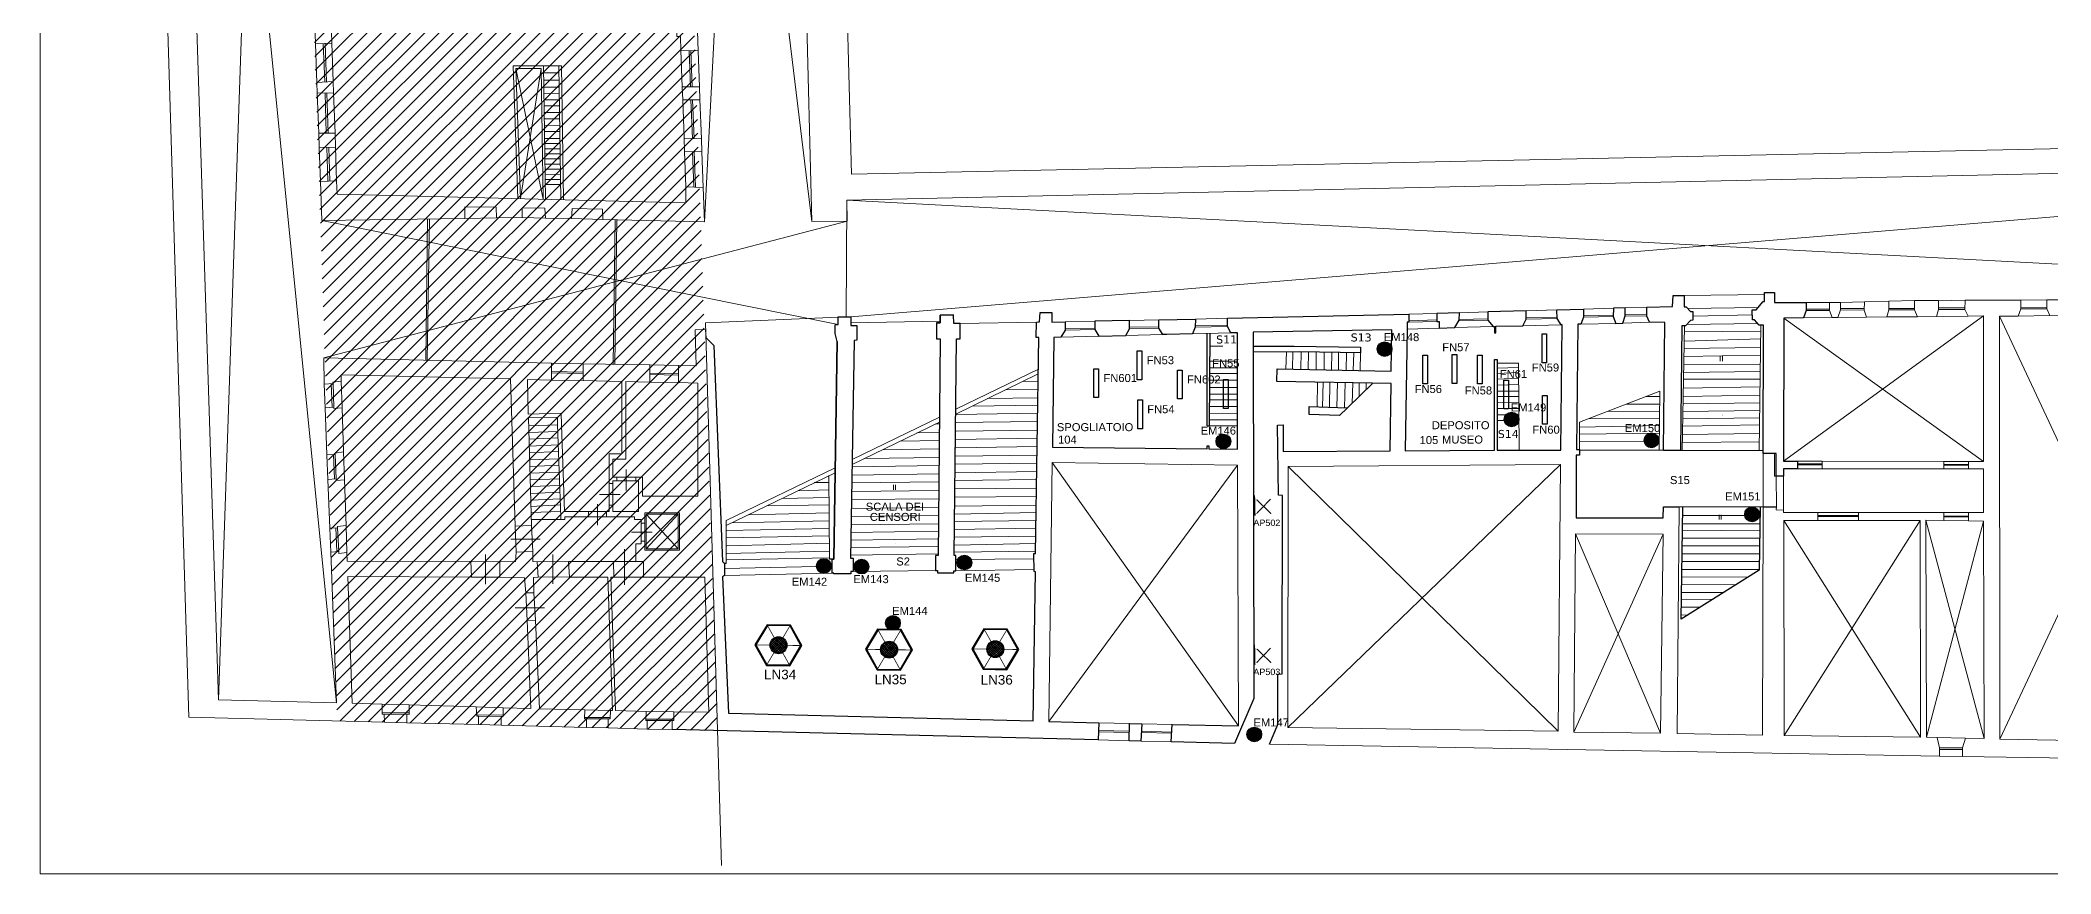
# Model space of a CAD drawing. Header units: metres. Extents: x 14 to 11854, y -8378 to 22.
# Drawn here: x 14 to 7553, y -8378 to -5253 of the extents above; entities that cross this region are included whole.
import ezdxf
from ezdxf.enums import TextEntityAlignment as Align

# ---------------------------------------------------------------- set-up
doc = ezdxf.new("R2010")
doc.units = ezdxf.units.M
doc.header["$LTSCALE"] = 0.0125
for name, color, linetype in [('CODICE EMERGENZE', 190, 'Continuous'), ('CODICE LAMPADINE', 150, 'Continuous'), ('LAMPADE DI EMERGENZA', 3, 'Continuous')]:
    doc.layers.add(name, color=color, linetype=linetype)
for name, color, linetype, lineweight in [('LAMPADINE', 30, 'Continuous', 30), ('MURI', 7, 'Continuous', 9), ('VANI', 66, 'Continuous', 9)]:
    doc.layers.add(name, color=color, linetype=linetype, lineweight=lineweight)
doc.styles.add('ducale_200', font='ARIAL.TTF', dxfattribs={"height": 1})
doc.styles.get("Standard").update_dxf_attribs({"font": 'romans.shx'})

# ---------------------------------------------------------------- blocks, each defined once
blk = doc.blocks.new('LANTERNA')
at = {"linetype": 'Continuous'}
h = blk.add_hatch(color=256, dxfattribs=at)
h.paths.add_polyline_path([(65.31, -45.84, 1), (69.69, -45.84, 1)])
h.paths.add_polyline_path([(69.48, -45.84, -1), (65.51, -45.84, -1)], flags=16)
h = blk.add_hatch(dxfattribs=at)
h.set_pattern_fill('ANSI37', color=256, scale=3.214976, style=0)
h.set_pattern_definition([(45, (-226.14574, -312.50277), (-0.2841664, 0.2841664), []), (135, (-226.14574, -312.50277), (-0.2841664, -0.2841664), [])])
edge = h.paths.add_edge_path()
edge.add_arc((67.5, -45.84), 1.98, 0, 360)
at = {"layer": 'LAMPADINE'}
h = blk.add_hatch(color=14, dxfattribs=at)
h.paths.add_polyline_path([(70.35, -50.95), (73.35, -45.93), (70.5, -40.81), (64.65, -40.72), (61.64, -45.75), (64.49, -50.87)], flags=16)
h.paths.add_polyline_path([(70.46, -51.16), (73.59, -45.93), (70.62, -40.61), (64.54, -40.52), (61.41, -45.75), (64.38, -51.06)])
at = {"linetype": 'Continuous'}
for radius in [2.19, 1.98]:
    blk.add_circle((67.5, -45.84), radius, dxfattribs=at)
at = {"layer": 'LAMPADINE', "color": 14}
for points in [[(70.46, -51.16), (73.59, -45.93), (70.62, -40.61), (64.54, -40.52), (61.41, -45.75), (64.38, -51.06)], [(70.35, -50.95), (73.35, -45.93), (70.5, -40.81), (64.65, -40.72), (61.64, -45.75), (64.49, -50.87)]]:
    blk.add_lwpolyline(points, close=True, dxfattribs=at)
at = {"layer": 'LAMPADINE', "color": 14, "const_width": 0.2}
for points in [[(64.54, -40.52), (66.43, -43.92)], [(70.62, -40.61), (68.62, -43.96)], [(61.41, -45.75), (65.31, -45.81)], [(69.69, -45.87), (73.59, -45.93)], [(66.37, -47.72), (64.38, -51.06)], [(68.57, -47.75), (70.46, -51.16)]]:
    blk.add_lwpolyline(points, dxfattribs=at)
blk = doc.blocks.new('re')
at = {"const_width": 0.3}
for points in [[(51.55, 419.05), (51.66, 413.81)], [(55.72, 418.12), (52.08, 414.34)], [(52.09, 417.95), (55.87, 414.31)]]:
    blk.add_lwpolyline(points, dxfattribs=at)

msp = doc.modelspace()

# ---------------------------------------------------------------- hatches: boundary and pattern name
at = {"layer": 'LAMPADE DI EMERGENZA'}
for points in [[(5027.9, -6411.2, 1), (5082.9, -6411.2, 1)], [(5504.1, -6674.9, 1), (5559.1, -6674.9, 1)], [(4423.5, -6757.4, 1), (4478.5, -6757.4, 1)], [(6028.5, -6753.2, 1), (6083.4, -6753.2, 1)], [(6405.7, -7030.9, 1), (6460.7, -7030.9, 1)], [(2925.2, -7224.5, 1), (2980.2, -7224.5, 1)], [(3066.7, -7226.7, 1), (3121.7, -7226.7, 1)], [(3452.2, -7211.3, 1), (3507.2, -7211.3, 1)], [(3184.3, -7437.7, 1), (3239.3, -7437.7, 1)], [(4539.1, -7855.7, 1), (4594.1, -7855.7, 1)]]:
    msp.add_hatch(color=256, dxfattribs=at).paths.add_polyline_path(points)
at = {"layer": 'MURI'}
h = msp.add_hatch(dxfattribs=at)
h.set_pattern_fill('ANSI31', color=252, scale=12, style=0)
h.paths.add_polyline_path([(906.8, -1228.2), (2335.8, -1217.8), (2554, -7841.8), (1127.8, -7805)])

# ---------------------------------------------------------------- linework, layer by layer
at = {"layer": 'LAMPADE DI EMERGENZA'}
for centre in [(5055.4, -6411.2), (5531.6, -6674.9), (4451, -6757.4), (6056, -6753.2), (6433.2, -7030.9), (2952.7, -7224.5), (3094.2, -7226.7), (3479.7, -7211.3), (3211.8, -7437.7), (4566.6, -7855.7)]:
    msp.add_circle(centre, 27.5, dxfattribs=at)
at = {"layer": 'LAMPADINE'}
for points in [[(5645.7, -6354), (5663, -6354), (5663, -6462.1), (5645.7, -6462.1)], [(4127.9, -6418), (4145.2, -6418), (4145.2, -6526.1), (4127.9, -6526.1)], [(5198.5, -6433.6), (5215.8, -6433.6), (5215.8, -6541.7), (5198.5, -6541.7)], [(5309.2, -6431.9), (5326.5, -6431.9), (5326.5, -6539.9), (5309.2, -6539.9)], [(5403.8, -6433.4), (5421.1, -6433.4), (5421.1, -6541.5), (5403.8, -6541.5)], [(3965.7, -6484.6), (3983, -6484.6), (3983, -6592.7), (3965.7, -6592.7)], [(4279.1, -6490.2), (4296.4, -6490.2), (4296.4, -6598.2), (4279.1, -6598.2)], [(4450.9, -6525.7), (4468.2, -6525.7), (4468.2, -6633.8), (4450.9, -6633.8)], [(5502.5, -6527.4), (5519.8, -6527.4), (5519.8, -6635.5), (5502.5, -6635.5)], [(4129.8, -6601.6), (4147.1, -6601.6), (4147.1, -6709.7), (4129.8, -6709.7)], [(5647.5, -6585), (5664.8, -6585), (5664.8, -6693), (5647.5, -6693)]]:
    msp.add_lwpolyline(points, close=True, dxfattribs=at)
at = {"layer": 'MURI', "linetype": 'Continuous', "ltscale": 0.1}
for p, q in [((14.5, -8378.1), (14.5, 21.9)), ((5934.5, -8378.1), (14.5, -8378.1)), ((11854.5, -8378.1), (5934.5, -8378.1))]:
    msp.add_line(p, q, dxfattribs=at)
at = {"layer": 'MURI', "color": 252}
for p, q in [((352.5, -669.7), (572.2, -7790.5)), ((682.4, -7726), (460.5, -779.3)), ((2908.3, -5932.9), (2812, -2294.9)), ((2967.2, -2431.6), (3056.4, -5755.5)), ((3056.4, -5755.5), (7609.3, -5658.6)), ((7616.9, -5751.4), (3038.5, -5852.3)), ((3038.5, -5852.3), (3040.1, -5931.3)), ((3040.1, -5931.3), (2908.3, -5932.9)), ((7231.4, -6262.4), (7231.8, -6228.3)), ((7231.8, -6228.3), (7441.3, -6227.7)), ((7441.3, -6227.7), (7441.3, -6260.6)), ((6179.3, -6324.4), (6171.6, -6791.3)), ((6466.1, -6321.1), (6460.1, -6791.3)), ((7242.9, -6287.4), (7231.4, -6262.4)), ((7301.4, -6286.8), (7242.9, -6287.4)), ((7301.4, -6832.5), (7301.4, -6286.8)), ((7430.8, -6287.2), (7361.6, -6287.9)), ((7361.6, -6287.9), (7362.7, -7873.5)), ((7441.3, -6260.6), (7430.8, -6287.2)), ((2470.7, -6338.9), (2509.5, -6337.1)), ((2473.5, -6474.4), (2470.7, -6338.9)), ((2509.5, -6337.1), (2511.2, -6368.7)), ((2540, -6398.2), (2540, -6398.2)), ((4449, -6399.6), (4399.3, -6399.6)), ((2480, -6962.9), (2479.7, -6538.3)), ((3757, -6504.3), (3447.5, -6654.7)), ((3757.1, -6485.8), (3447.7, -6636.1)), ((6087.8, -6568.9), (5786.7, -6685.1)), ((1845.2, -6674), (1845.2, -6674)), ((3385.9, -6684.6), (3058.9, -6843.5)), ((3386, -6666.1), (3059.2, -6824.9)), ((2995.3, -6855.9), (2587, -7054.3)), ((3809.2, -6836.7), (3796.1, -7807.5)), ((4503.6, -6846.2), (3809.2, -6836.7)), ((4507.7, -7823.5), (4503.6, -6846.2)), ((5786.3, -6789.5), (6101.7, -6789.7)), ((7244.4, -6859.7), (7244.4, -6832.4)), ((7244.4, -6832.4), (7301.4, -6832.5)), ((7301.4, -6859.7), (7244.4, -6859.7)), ((7301.4, -7024), (7301.4, -6859.7)), ((2248.2, -6905.3), (2248.2, -6890.8)), ((2248.2, -6890.8), (2272.2, -6890.8)), ((2257.8, -6905.3), (2248.2, -6905.3)), ((2257.8, -7020.6), (2257.8, -6905.3)), ((2272.2, -6890.8), (2272.2, -6962.9)), ((2995, -6874.5), (2586.9, -7072.8)), ((2974.3, -7198.3), (2971, -6885.3)), ((6524.3, -7002.9), (6523.7, -6887.3)), ((6551.2, -6887.3), (6551.2, -7014.4)), ((2147.3, -7020.6), (2147.3, -6996.6)), ((2147.3, -6996.6), (2161.7, -6996.6)), ((2161.7, -6996.6), (2161.7, -7020.6)), ((2272.2, -6962.9), (2480, -6962.9)), ((6160.1, -7002.9), (6152.5, -7851.8)), ((6472.4, -7857.9), (6474.4, -7002.9)), ((2137.6, -7039.8), (2137.6, -7020.6)), ((2137.6, -7020.6), (2147.3, -7020.6)), ((2243.4, -7039.8), (2137.6, -7039.8)), ((2161.7, -7020.6), (2257.8, -7020.6)), ((2243.4, -7049.4), (2243.4, -7039.8)), ((2267.4, -7049.4), (2243.4, -7049.4)), ((2267.4, -7063.8), (2267.4, -7049.4)), ((2281.8, -7063.8), (2267.4, -7063.8)), ((2411.5, -7025.4), (2281.8, -7025.4)), ((2281.8, -7025.4), (2281.8, -7063.8)), ((2411.5, -7164.7), (2411.5, -7025.4)), ((2587, -7054.3), (2586.9, -7214.4)), ((6551.2, -7024), (6679.7, -7024)), ((6679.7, -7053.3), (6551.9, -7053.3)), ((6551.9, -7053.3), (6553.1, -7859.3)), ((6679.7, -7024), (6679.7, -7053.3)), ((6832.7, -7053.4), (6832.7, -7024)), ((6832.7, -7024), (6832.7, -7024)), ((6832.7, -7024), (7151.7, -7024)), ((7063.9, -7053.4), (6832.7, -7053.4)), ((7064.9, -7866), (7063.9, -7053.4)), ((7151.7, -7053.8), (7085, -7052.9)), ((7085, -7052.9), (7087.1, -7865.8)), ((7151.7, -7024), (7151.7, -7053.8)), ((7244.4, -7055), (7244.4, -7024)), ((7244.4, -7024), (7301.4, -7024)), ((7301.4, -7055.7), (7244.4, -7055)), ((7303.6, -7870.9), (7301.4, -7055.7)), ((2248.2, -7208), (2248.2, -7140.7)), ((2248.2, -7140.7), (2267.4, -7140.7)), ((2267.4, -7140.7), (2267.4, -7131.1)), ((2267.4, -7131.1), (2281.8, -7131.1)), ((2281.8, -7131.1), (2281.8, -7164.7)), ((2588.5, -7148.2), (2586.9, -7148.2)), ((1134, -7170.5), (1103.6, -7172.9)), ((1103.6, -7172.9), (1125.2, -7736.9)), ((1134.2, -7177.6), (1134, -7170.5)), ((1164.5, -7174.2), (1134.2, -7177.6)), ((1165.6, -7206.1), (1164.5, -7174.2)), ((1628.8, -7207.3), (1165.6, -7206.1)), ((1632, -7266.1), (1628.8, -7207.3)), ((2277, -7208), (2248.2, -7208)), ((2277, -7266.5), (2277, -7208)), ((2277, -7208), (2277, -7208)), ((2281.8, -7164.7), (2411.5, -7164.7)), ((2588.5, -7177.5), (2586.9, -7177.5)), ((2588.5, -7201.8), (2586.9, -7201.8)), ((1167.9, -7264.1), (1632, -7266.1)), ((1184.7, -7739), (1167.9, -7264.1)), ((2507.1, -7266.6), (2277, -7266.5)), ((2521.7, -7772.6), (2507.1, -7266.6)), ((1872.2, -7426.8), (1840.2, -7428.5)), ((1840.2, -7428.5), (1853.6, -7758.5)), ((1886.7, -7759.6), (1872.2, -7426.8)), ((1125.2, -7736.9), (682.4, -7726)), ((1296.9, -7742.2), (1184.7, -7739)), ((1296.7, -7779.4), (1296.9, -7742.2)), ((1750.7, -7755.5), (1750.7, -7788.6)), ((1853.6, -7758.5), (1750.7, -7755.5)), ((2057, -7763.8), (1886.7, -7759.6)), ((2055.3, -7797), (2057, -7763.8)), ((572.2, -7790.5), (1305.2, -7809.6)), ((1304.5, -7779.4), (1296.7, -7779.4)), ((1305.2, -7809.6), (1304.5, -7779.4)), ((1750.7, -7788.6), (1742.3, -7788.8)), ((1742.3, -7788.8), (1742.3, -7821)), ((1742.3, -7821), (2062.9, -7829.8)), ((2062.9, -7797), (2055.3, -7797)), ((2062.9, -7829.8), (2062.9, -7797)), ((2383.5, -7803.5), (2390.1, -7803.4)), ((2383.5, -7837.7), (2383.5, -7803.5)), ((2383.5, -7837.7), (2383.5, -7837.7)), ((2383.5, -7837.7), (2383.5, -7837.7)), ((2390.1, -7803.4), (2390, -7771.4)), ((2390, -7771.4), (2521.7, -7772.6)), ((7135.4, -7937.2), (4623.9, -7892.8)), ((6152.5, -7851.8), (6472.4, -7857.9)), ((6553.1, -7859.3), (7064.9, -7866)), ((7087.1, -7865.8), (7127.3, -7866.8)), ((7127.3, -7866.8), (7135.4, -7906.1)), ((7135.4, -7906.1), (7135.4, -7937.2)), ((7221.7, -7906.1), (7234, -7869.2)), ((7221.7, -7938.7), (7221.7, -7906.1)), ((7234, -7869.2), (7303.6, -7870.9)), ((7362.7, -7873.5), (8865.4, -7898.5)), ((11696.9, -8010.1), (7221.7, -7938.7))]:
    msp.add_line(p, q, dxfattribs=at)
at = {"layer": 'MURI', "linetype": 'ByBlock', "lineweight": 30}
for p, q in [((3748.7, -6368.3), (3750.5, -6309.6)), ((3750.5, -6309.6), (3761.9, -6309.3)), ((3761.9, -6309.3), (3763.5, -6273.8)), ((3763.5, -6273.8), (3807.4, -6273.8)), ((3807.4, -6273.8), (3807.7, -6310.2)), ((3807.7, -6310.2), (3857.9, -6309.1)), ((3857.9, -6309.1), (3857.9, -6339.6)), ((4209.4, -6301.3), (4346.1, -6298.5)), ((4209.4, -6332.1), (4209.4, -6301.3)), ((4223.6, -6356.5), (4209.4, -6332.1)), ((4345.4, -6329.4), (4334.9, -6354)), ((4346.1, -6298.5), (4345.4, -6329.4)), ((4466.5, -6326.9), (4466.9, -6295.8)), ((4478.3, -6350.7), (4466.5, -6326.9)), ((4466.9, -6295.8), (5146.8, -6280.7)), ((5140.4, -6310.3), (5139.8, -6336.4)), ((5146.8, -6310.5), (5140.4, -6310.3)), ((5146.8, -6280.7), (5146.8, -6310.5)), ((5700.8, -6264.2), (5801, -6261.3)), ((5702.1, -6296.6), (5700.8, -6264.2)), ((5717.6, -6320.3), (5702.1, -6296.6)), ((5715.7, -6789.7), (5721.4, -6320.6)), ((5721.4, -6320.6), (5717.6, -6320.3)), ((5780, -6318.3), (5774.7, -6788.1)), ((5791.4, -6318.1), (5780, -6318.3)), ((5801, -6291.7), (5791.4, -6318.1)), ((5801, -6261.3), (5801, -6291.7)), ((2511.2, -6368.7), (2540, -6398.2)), ((2540, -6398.2), (2572.9, -7207.9)), ((3747, -7177), (3759.1, -6368.2)), ((3759.1, -6368.2), (3748.7, -6368.3)), ((3815.6, -6367.4), (3810, -6779.4)), ((3842, -6366.8), (3815.6, -6367.4)), ((3857.9, -6339.6), (3842, -6366.8)), ((4238.5, -6356.6), (4223.6, -6356.5)), ((4334.9, -6354), (4238.5, -6356.6)), ((4390, -6698.6), (4390.1, -6352.8)), ((4399.6, -6352.5), (4397.2, -6698.6)), ((4503.6, -6350.3), (4478.3, -6350.7)), ((4503.9, -6786.5), (4503.6, -6350.3)), ((5082.7, -6338.9), (4562.4, -6348)), ((4562.4, -6348), (4564.7, -7720.9)), ((4562.5, -6400.8), (4716.7, -6400.8)), ((4716.7, -6400.8), (4965.6, -6404.1)), ((4965.6, -6404.1), (4965.2, -6425.1)), ((5080.5, -6493.8), (5082.7, -6338.9)), ((5139.8, -6336.4), (5133.1, -6793.1)), ((4735.5, -6421.9), (4562.6, -6422.5)), ((4965.2, -6425.1), (4735.5, -6421.9)), ((5467.3, -6790.4), (5467.4, -6450.1)), ((5467.4, -6450.1), (5477.3, -6450.1)), ((5477.3, -6450.1), (5477.1, -6789.7)), ((4651.2, -6532.4), (4652.9, -6485)), ((5079.9, -6539.6), (4651.2, -6532.4)), ((4652.9, -6485), (5080.5, -6493.8)), ((5076.3, -6792.5), (5079.9, -6539.6)), ((4390, -6698.6), (4397.2, -6698.6)), ((4654.1, -6696.9), (4674.8, -6695.2)), ((4654.1, -6696.9), (4654.1, -6696.9)), ((4657.3, -6959.1), (4654.1, -6696.9)), ((4674.8, -6695.2), (4674.9, -6795.2)), ((3810, -6779.4), (4390, -6785.3)), ((4390, -6785.3), (4390, -6773.4)), ((4390, -6773.4), (4396.6, -6773.4)), ((4396.6, -6773.4), (4396.6, -6785.4)), ((4396.6, -6785.4), (4503.9, -6786.5)), ((4674.9, -6795.2), (5076.3, -6792.5)), ((5133.1, -6793.1), (5467.3, -6790.4)), ((5477.1, -6789.7), (5715.7, -6789.7)), ((5786.2, -6809.1), (5773.3, -6809.2)), ((5773.3, -6809.2), (5773.3, -7043.6)), ((5774.7, -6788.1), (5786.3, -6788.1)), ((5786.3, -6788.1), (5786.2, -6809.1)), ((4672, -6960.6), (4657.3, -6959.1)), ((4671.4, -7628), (4672, -6960.6)), ((6099.5, -7043.6), (6101.2, -7002.9)), ((6101.2, -7002.9), (6160.1, -7002.9)), ((6474.4, -7002.9), (6524.3, -7002.9)), ((5773.3, -7043.6), (6099.5, -7043.6)), ((2572.9, -7207.9), (2572.9, -7207.8)), ((2572.9, -7207.8), (2572.9, -7207.8)), ((2572.9, -7207.8), (2580.2, -7214.4)), ((2580.2, -7214.4), (2580.2, -7214.4)), ((2580.2, -7214.4), (2580.4, -7260.1)), ((2586.9, -7214.4), (2580.2, -7214.4)), ((2984, -7198.2), (2974.3, -7198.3)), ((3740.5, -7177.5), (3747, -7177)), ((3741, -7245.4), (3740.5, -7177.5)), ((2580.4, -7260.1), (2572.9, -7264.9)), ((2572.9, -7264.9), (2595.5, -7776.2)), ((3737.8, -7804.4), (3746.1, -7245.6)), ((3746.1, -7245.6), (3741, -7245.4)), ((4655.3, -7629.6), (4671.4, -7628)), ((4655.3, -7819), (4655.3, -7629.6)), ((4564.7, -7720.9), (4492.5, -7890.2)), ((3981.5, -7876.4), (2383.5, -7837.7)), ((2595.5, -7776.2), (3737.8, -7804.4)), ((3796.1, -7807.5), (3983.3, -7811.7)), ((3983.3, -7811.7), (3981.5, -7876.4)), ((4255.7, -7883.8), (4259.1, -7817.9)), ((4259.1, -7817.9), (4507.7, -7823.5)), ((4623.9, -7892.8), (4655.3, -7819)), ((4492.5, -7890.2), (4255.7, -7883.8)), ((4623.9, -7892.8), (4623.9, -7892.8))]:
    msp.add_line(p, q, dxfattribs=at)
at = {"layer": 'MURI', "linetype": 'Continuous'}
for p, q in [((2407.9, -6536.8), (2407.9, -6473)), ((2407.9, -6473), (2473.5, -6474.4)), ((2479.7, -6538.3), (2407.9, -6536.8)), ((6524.3, -7002.9), (6524.1, -7014)), ((6524.1, -7014), (6551.2, -7014.4)), ((6551.2, -7014.4), (6551.2, -7024))]:
    msp.add_line(p, q, dxfattribs=at)
at = {"layer": 'MURI', "color": 252}
for points in [[(2752, -1171.6), (2505.1, -5934.4)], [(474.8, -1227.1), (1125.2, -7736.9)], [(682.4, -7726), (906.8, -1228.2)], [(2335.8, -1217.8), (2908.3, -5932.9)], [(2401.2, -5239.3), (2401.2, -5239.3), (2343, -3467.1), (1727.2, -3458.3), (1723.9, -3410.9), (1670.6, -3412.2), (1671.2, -3431.9), (1066.3, -3417.6), (1131.7, -5222.5), (1106.8, -5222.1), (1108.3, -5264.8), (1046.9, -5266.5), (980.5, -3357.4), (1042.5, -3356.2), (1042.5, -3383.2), (1761.1, -3400.3), (1773.8, -3421), (2342.1, -3431.8), (2341.5, -3415.3), (2418.3, -3418.3), (2481.2, -5293.2), (2416.9, -5291.3), (2415, -5239.4), (2401.2, -5239.3)], [(1052, -5413.3), (1046.9, -5266.5)], [(1081.8, -5409.7), (1075.8, -5265.7)], [(1088.5, -5409.7), (1082.4, -5265.7)], [(1108.3, -5264.8), (1113.2, -5407.9)], [(1909.6, -5849.4), (1901.8, -5349.5), (1787.6, -5349.7), (1805.8, -5846.9)], [(1901.8, -5349.5), (1959.1, -5349.5)], [(1966.5, -5850.8), (1959.1, -5349.5), (1968.7, -5349.3), (1976.1, -5850.7)], [(2416.9, -5291.3), (2421.9, -5427.6)], [(2452.2, -5427.6), (2447.8, -5292.4)], [(2458.7, -5427.6), (2454.4, -5292.4)], [(2486.2, -5427.6), (2481.2, -5293.2)], [(1113.2, -5407.9), (1114.7, -5450.3), (1053.3, -5452), (1051.9, -5411.3), (1113.2, -5407.9)], [(1899.9, -5849.2), (1892.3, -5359.2), (1797.6, -5359.3), (1815.4, -5846.5)], [(1797.6, -5359.3), (1899.9, -5849.2)], [(1892.3, -5359.2), (1815.4, -5846.5)], [(1959.5, -5375.1), (1902.2, -5376.1)], [(1902.6, -5403.3), (1959.9, -5403.2)], [(2488, -5476.4), (2486.2, -5427.6), (2421.9, -5427.6), (2423.7, -5476.4), (2488, -5476.4)], [(1058.6, -5602.2), (1053.3, -5452)], [(1087, -5602.2), (1082.7, -5451.2)], [(1093.7, -5602.2), (1089.4, -5451.2)], [(1114.7, -5450.3), (1119.9, -5602.2)], [(1960.3, -5429.2), (1903, -5429.4)], [(1903.4, -5452.8), (1960.6, -5452)], [(1961, -5476.4), (1903.7, -5476.5)], [(1904.1, -5499.3), (1961.3, -5499.2)], [(2429, -5620.8), (2423.7, -5476.4)], [(2459.7, -5621.8), (2454.2, -5476.4)], [(2466.2, -5621.8), (2460.7, -5476.4)], [(2493.5, -5622.6), (2488, -5475.7)], [(1961.7, -5523.6), (1904.5, -5523.7)], [(1904.9, -5548.3), (1962, -5548)], [(1962.4, -5572.3), (1905.2, -5572.7)], [(1058.6, -5602.2), (1119.9, -5602.2), (1121.7, -5653.7), (1060.4, -5655.4), (1058.6, -5602.2)], [(1126, -5780.7), (1121.7, -5653.7)], [(1905.6, -5595.5), (1962.7, -5595.2)], [(1963.1, -5621.5), (1906, -5621.1)], [(1906.3, -5640.9), (1963.4, -5640.6)], [(2495.3, -5671.6), (2493.5, -5622.6), (2429, -5620.8), (2430.8, -5669.8), (2495.3, -5671.6)], [(1060.4, -5655.4), (1064.9, -5782.4)], [(1093.4, -5781.6), (1089.4, -5654.6)], [(1100.1, -5781.6), (1096.1, -5654.6)], [(1906.6, -5660.1), (1963.7, -5659.9)], [(1906.9, -5679.3), (1964, -5679.1)], [(1907.2, -5698.5), (1964.2, -5698.3)], [(1907.5, -5717.8), (1964.5, -5717.5)], [(2435.7, -5802.8), (2430.8, -5669.8)], [(2465.3, -5804.2), (2460.5, -5670.9)], [(2471.8, -5804.2), (2467, -5670.9)], [(2495.3, -5671.6), (2500.3, -5805.2)], [(1907.8, -5737), (1964.8, -5736.7)], [(1908.1, -5756.2), (1965.1, -5756)], [(1908.4, -5775.4), (1965.4, -5775.2)], [(1908.7, -5794.6), (1965.6, -5794.4)], [(9745.8, -5734.4), (3054, -6290.1)], [(3038.9, -5854.7), (3036.9, -6290), (2509.3, -6313.1), (2568.8, -8347.5)], [(3038.5, -5852.3), (9757.2, -6207.6)], [(1070, -5929.4), (3006.6, -6319.4)], [(3040.1, -5931.3), (1077.7, -6444)], [(1459.9, -6452.8), (1466.9, -5923.2)], [(1464.8, -6452.9), (1473.8, -5923.1)], [(1607.2, -5921), (1725.3, -5919.2)], [(1822.1, -5917.4), (1909.3, -5919.8)], [(2006.8, -5922.2), (2124, -5925.1)], [(2162.9, -6468.4), (2170.9, -5926.2)], [(2176.8, -5926.4), (2169.5, -6468.5)], [(5957.4, -6256.9), (6038.6, -6254.3), (6038.4, -6254.5)], [(6178.5, -6209.7), (6479.8, -6206.2)], [(6191.4, -6259), (6456.5, -6254.8)], [(6635.8, -6236.1), (6723.7, -6236)], [(6764.7, -6236), (6854.3, -6233.5)], [(6946.6, -6231.6), (7042.6, -6229.3)], [(7132.1, -6228.9), (7132.3, -6230.4), (7231.8, -6228.3)], [(7132.1, -6257.1), (7231.4, -6257.1)], [(7333.9, -6228), (7441.3, -6227.7)], [(7441.3, -6227.7), (7539, -6226.7)], [(7441.3, -6255.1), (7539, -6254.3)], [(3054, -6312.9), (3389.1, -6306.6)], [(3464.1, -6315.2), (3750.5, -6309.6)], [(3857.9, -6309.1), (3968.6, -6306.4)], [(4098.5, -6303.9), (4209.4, -6301.3)], [(4098.7, -6329.1), (4209.8, -6327.3)], [(4345.4, -6323.8), (4466.5, -6321.4)], [(4345.4, -6329.4), (4466.5, -6326.9)], [(4346.1, -6298.5), (4466.9, -6295.8)], [(5146.8, -6280.7), (5250.9, -6277.9)], [(5146.8, -6305.2), (5250.9, -6301.8)], [(5146.8, -6310.5), (5250.9, -6307.1)], [(5318.1, -6330.3), (5462.2, -6326)], [(5335.5, -6299.6), (5442.9, -6297.2)], [(5335.5, -6304.9), (5442.9, -6302.5)], [(5335.6, -6275.3), (5335.6, -6275.5), (5442.9, -6272.1)], [(5573.7, -6323.7), (5717.6, -6320.3)], [(5586.2, -6293.4), (5702.1, -6291.3)], [(5586.2, -6298.7), (5702.1, -6296.6)], [(5586.4, -6267.7), (5700.8, -6264.2)], [(5791.4, -6318.1), (5922.3, -6315.1)], [(5801, -6261.3), (5913.3, -6258.1), (5913.1, -6259.1)], [(5801, -6286.7), (5913.3, -6283.7)], [(5801, -6291.7), (5913.3, -6288.7)], [(5948.6, -6314.3), (6048.6, -6310.8), (6048.5, -6310.5)], [(5957.7, -6281.8), (6038.8, -6282.7)], [(5957.7, -6286.8), (6038.8, -6287.7)], [(6188.6, -6319.1), (6453.9, -6315)], [(6211.1, -6288.1), (6434.3, -6282.6)], [(6550.7, -6831), (7301.4, -6286.8)], [(6552.6, -6295), (7301.4, -6832.5)], [(6626.6, -6294.1), (6733, -6292.9)], [(6636.2, -6261.1), (6723.3, -6261.1)], [(6636.2, -6266.5), (6723.3, -6266.5)], [(6755.2, -6292.7), (6861.9, -6291.6)], [(6764.4, -6259.1), (6853.9, -6259.5)], [(6764.4, -6264.5), (6853.9, -6264.9)], [(6938.7, -6290.7), (6939.9, -6290.6), (7053.2, -6289.7)], [(6946.6, -6258.7), (7042.6, -6258.7)], [(6946.6, -6264.1), (7042.6, -6264.1)], [(7124.6, -6288.7), (7242.9, -6287.4)], [(7132.1, -6262.4), (7231.4, -6262.4)], [(7361.6, -6287.9), (8110, -7886)], [(8109.7, -6279.7), (7362.7, -7873.5)], [(7430.8, -6287.2), (7549.6, -6285.2)], [(7441.3, -6260.6), (7539, -6259.8)], [(3842, -6366.8), (3983.6, -6362.9)], [(3857.9, -6334.1), (3969.9, -6332.8)], [(3857.9, -6339.6), (3969.9, -6338.3)], [(4084.5, -6360.6), (4223.6, -6356.5), (4223.6, -6356.9)], [(4098.7, -6334.7), (4209.8, -6332.8)], [(4334.9, -6354), (4478.3, -6350.7)], [(5139.8, -6336.4), (5259.4, -6332.6)], [(6177.9, -6409.2), (6465, -6405.4)], [(6178.3, -6381.2), (6465.5, -6372.2)], [(6178.9, -6347), (6465.8, -6343.8)], [(1931.1, -6463.8), (2049.9, -6466.5)], [(2300.5, -6470.6), (2408.2, -6473)], [(4398.7, -6481.5), (4504.5, -6481.5)], [(4504.4, -6457), (4398.9, -6457)], [(4687.4, -6422.1), (4685.6, -6485.7)], [(4711.6, -6422), (4710.2, -6486.2)], [(4740.7, -6486.8), (4742.6, -6422)], [(4770.1, -6422.4), (4769.2, -6487.4)], [(4799.2, -6487.8), (4799.2, -6422.7)], [(4828.4, -6422.9), (4828.4, -6488.6)], [(4858.1, -6423.8), (4856.5, -6489.2)], [(4883.1, -6424), (4883.1, -6489.7)], [(4912.8, -6424.9), (4911.3, -6490.3)], [(4940.1, -6425), (4937.9, -6490.9)], [(4965.2, -6425.1), (4963.9, -6491.4)], [(5477.3, -6464.2), (5557.1, -6464.2), (5559.6, -6789.7)], [(5477.3, -6482.8), (5557.3, -6480.1)], [(6176.9, -6469.5), (6464.2, -6467.3)], [(6177.4, -6438.8), (6464.7, -6434.5)], [(6314.1, -6438.1), (6314.2, -6456.4)], [(6321.8, -6438), (6321.9, -6456.3)], [(1108.7, -6628.9), (1105.7, -6541)], [(1115.4, -6628.4), (1112.4, -6540.6)], [(1143.2, -6531.7), (1146.5, -6631.9), (1146.5, -6631.9)], [(1931.1, -6494.6), (2049.9, -6497.5)], [(1931.1, -6499.6), (2049.9, -6502.5)], [(1931.1, -6527.1), (2049.9, -6529.5)], [(2300.5, -6500.9), (2407.9, -6503.8)], [(2300.5, -6505.8), (2407.9, -6508.7)], [(2300.5, -6534.6), (2407.9, -6536.8)], [(4503.7, -6555.4), (4398.2, -6555.4)], [(4398.4, -6528), (4504.5, -6528.2)], [(4504.5, -6502.6), (4398.5, -6502.6)], [(4802.2, -6627.8), (4803.4, -6534.9)], [(4822.4, -6628.5), (4824.5, -6535.3)], [(4848.4, -6629.4), (4850.6, -6535.7)], [(4876, -6630.3), (4878.4, -6536.2)], [(4905.3, -6631.4), (4907.6, -6536.7)], [(4916.5, -6631.7), (5011.1, -6538.4)], [(4936, -6537.2), (4934, -6614.5)], [(4960, -6537.6), (4960, -6588.8)], [(5477.3, -6502.3), (5557.4, -6499.1)], [(5557.6, -6520.5), (5477.3, -6523.6)], [(5557.7, -6543.5), (5477.3, -6546.3)], [(6175.4, -6557.7), (6463.1, -6552.7)], [(6176, -6524.4), (6463.5, -6524.4)], [(6176.4, -6499.5), (6463.9, -6495.1)], [(1146.5, -6631.9), (1115.9, -6634), (1115.4, -6628.4), (1082.6, -6631), (1089.7, -6807.5), (1120.3, -6805.9), (1120, -6800.8), (1152, -6796.8), (1146.5, -6631.9)], [(3508.4, -6625.1), (3755.3, -6621.6)], [(3566.6, -6596.8), (3755.7, -6594.3)], [(3634.9, -6563.6), (3756.2, -6562)], [(4397.7, -6626.3), (4503.8, -6626.5)], [(4503.8, -6600.9), (4397.9, -6600.9)], [(4398, -6579.8), (4503.8, -6579.8)], [(5558.1, -6589.5), (5477.2, -6589.5)], [(5558.2, -6610.6), (5477.2, -6612.9)], [(5558.4, -6633.5), (5477.2, -6633.5)], [(5557.9, -6568.4), (5477.3, -6568.4)], [(6085.4, -6789.7), (6087.8, -6568.9), (5786.7, -6685.1), (5786.3, -6788.1)], [(6087.3, -6617.2), (5962.7, -6617.2)], [(6034.3, -6589.5), (6087.6, -6589.5)], [(6087.6, -6589.5), (6087.8, -6568.9)], [(6174.5, -6616.5), (6462.4, -6612.1)], [(6174.9, -6589.5), (6462.7, -6584.1)], [(1845.9, -6698.8), (1954.7, -6695.1)], [(3371.1, -6691.8), (3385.8, -6691.6)], [(3449.1, -6686.7), (3754.4, -6682.7)], [(3449.6, -6656.3), (3754.8, -6651.9)], [(4503.9, -6698.6), (4397.2, -6698.6)], [(4397.3, -6675.8), (4503.8, -6675.8)], [(4503.8, -6652.5), (4397.5, -6653.7)], [(5558.6, -6657.9), (5477.2, -6657.9)], [(5558.8, -6679), (5477.2, -6679)], [(6086.4, -6697.7), (5786.7, -6704.3)], [(6086.7, -6671.3), (5818.1, -6673)], [(6087, -6644.2), (5890.5, -6645.1)], [(6173.1, -6699.8), (6461.3, -6695.7)], [(6173.6, -6673), (6461.7, -6669.1)], [(6174, -6645.4), (6462, -6641.6)], [(1846.6, -6723.8), (1955.6, -6719.5)], [(1847.2, -6748.4), (1956.4, -6744)], [(1848, -6774.5), (1957.3, -6769.8)], [(3238.7, -6756.1), (3385.2, -6754)], [(3302, -6725.4), (3385.5, -6724.4)], [(3447.4, -6780.9), (3753, -6776.6)], [(3448, -6749.5), (3753.5, -6745.1)], [(3448.5, -6719.1), (3753.9, -6715.4)], [(6085.7, -6756.1), (5786.4, -6757.4)], [(6086.1, -6726.5), (5786.6, -6730)], [(6172.1, -6761.3), (6460.5, -6758.6)], [(6172.6, -6730.9), (6460.9, -6727.7)], [(1092.9, -6899.9), (1089.7, -6807.5)], [(1117.8, -6897.1), (1113.6, -6805.9)], [(1124.5, -6897.1), (1120.3, -6805.9)], [(1152, -6796.8), (1155.5, -6900.9)], [(1848.7, -6800.2), (1958.2, -6795.2)], [(1959.1, -6822.2), (1849.4, -6825.8)], [(1959.9, -6846.1), (1850.1, -6851)], [(3384.2, -6847.9), (3058.8, -6852.1)], [(3104, -6821.6), (3384.5, -6817)], [(3172.2, -6788.4), (3384.9, -6785.5)], [(3752, -6839), (3446.3, -6842.9)], [(3446.9, -6813.1), (3752.5, -6808.2)], [(3796.1, -7807.5), (4503.6, -6846.2)], [(3809.2, -6836.7), (4507.7, -7823.5)], [(5714.7, -6844.4), (4692.4, -7829.2)], [(4693.7, -6851.8), (5714.7, -6844.4), (5705.7, -7843.2), (4692.4, -7829.2), (4693.7, -6851.8)], [(5705.7, -7843.2), (4693.7, -6851.8)], [(6164.4, -6791.3), (6474.8, -6791.3)], [(6474.7, -6802.3), (6474.4, -7002.9)], [(6603.3, -6831.1), (6696, -6831.3)], [(6603.3, -6841.8), (6696, -6841.8)], [(6603.3, -6845), (6696, -6845)], [(6603.3, -6859.6), (6696, -6859.6)], [(6696, -6831.3), (6696, -6859.6), (7151.7, -6859.7), (7151.7, -6832.2), (6696, -6831.3)], [(7151.7, -6832.2), (7244.4, -6832.4)], [(7151.7, -6843.4), (7244.4, -6843.4)], [(7151.7, -6846.7), (7244.4, -6846.7)], [(7151.7, -6859.7), (7244.4, -6859.7)], [(1960.8, -6872.6), (1850.8, -6876.8)], [(1961.7, -6897.9), (1851.5, -6901.1)], [(1962.6, -6922.7), (1852.2, -6926.7)], [(2147.3, -6914.9), (2147.3, -6996.6)], [(2161.7, -6914.9), (2161.7, -6996.6)], [(2176.1, -6890.8), (2248.2, -6890.8)], [(2176.1, -6905.3), (2248.2, -6905.3)], [(2212.1, -6862.6), (2212.1, -6940.8)], [(2971.3, -6911.7), (2916.8, -6911.7)], [(3383.6, -6909), (3057.7, -6912.6)], [(3383.9, -6878.7), (3058.2, -6884.2)], [(3213.7, -6920.3), (3213.8, -6938.6)], [(3221.4, -6920.3), (3221.6, -6938.6)], [(3750.7, -6932.2), (3444.7, -6935.5)], [(3751.1, -6900), (3445.3, -6903.4)], [(3751.6, -6869.9), (3445.8, -6875)], [(1963.4, -6948), (1852.9, -6953.1)], [(1964.3, -6972.5), (1853.6, -6977.6)], [(1965.1, -6995.6), (1854.2, -7001)], [(2104, -6992.3), (2104, -7070.6)], [(2111.1, -6955.7), (2189.3, -6955.7)], [(2972.2, -6995.6), (2739.6, -6998.3)], [(2971.9, -6967.9), (2795.2, -6971.1)], [(2971.6, -6939.2), (2854.8, -6942)], [(3382.7, -7004.6), (3056, -7008.7)], [(3383, -6972.6), (3056.6, -6975.3)], [(3383.3, -6941.2), (3057.1, -6944.6)], [(3749.7, -6995.7), (3443.6, -6999.5)], [(3750.2, -6963.6), (3444.2, -6966.1)], [(6474.4, -7002.9), (6160.1, -7002.9)], [(1103.6, -7172.9), (1100.2, -7082.5)], [(1127.3, -7170.5), (1123, -7080.9)], [(1134, -7170.5), (1129.7, -7080.9)], [(1164.5, -7174.2), (1161.1, -7071.9)], [(1795.6, -7075.1), (1798.5, -7172.2)], [(1965.9, -7020), (1854.9, -7024.3)], [(1966.6, -7049.4), (1855.6, -7050.3)], [(1856.2, -7072.2), (1861.1, -7169.8)], [(2070.4, -7020.6), (2137.6, -7020.6)], [(2070.4, -7039.8), (2137.6, -7039.8)], [(2267.4, -7063.8), (2267.4, -7131.1)], [(2281.8, -7063.8), (2281.8, -7131.1)], [(2407.1, -7029.5), (2286.7, -7159.9)], [(2286.7, -7029.5), (2407.1, -7159.9)], [(2286.7, -7029.5), (2407.1, -7029.5), (2407.1, -7159.9), (2286.7, -7159.9), (2286.7, -7029.5)], [(2973.1, -7083.4), (2586.9, -7091.4)], [(2972.8, -7054.4), (2608, -7062.5)], [(2972.5, -7024.6), (2669.8, -7032.3)], [(3382.1, -7065.9), (3055, -7070.1)], [(3382.4, -7034.7), (3055.5, -7039.2)], [(3748.4, -7082.6), (3442.4, -7088)], [(3442.8, -7058.1), (3748.8, -7054.1)], [(3443.1, -7030.1), (3749.3, -7023.2)], [(6172.1, -7066.3), (6462.4, -7066.3)], [(6462.9, -7035.4), (6172.5, -7035.4)], [(6309.8, -7032.2), (6309.9, -7050.5)], [(7064.9, -7866), (6551.9, -7053.3)], [(6553.1, -7859.3), (7063.9, -7053.4)], [(6679.7, -7024), (6832.7, -7024)], [(6679.7, -7035.4), (6832.7, -7035.4)], [(6679.7, -7038.7), (6832.7, -7038.7)], [(6679.7, -7053.3), (6832.7, -7053.4)], [(7303.6, -7870.9), (7085, -7052.9)], [(7087.1, -7865.8), (7301.4, -7055.7)], [(7151.7, -7024), (7244.4, -7024)], [(7151.7, -7037.1), (7244.4, -7037.1)], [(7151.7, -7040.3), (7244.4, -7040.3)], [(7151.7, -7053.8), (7244.4, -7055)], [(1889.1, -7123.6), (1779.1, -7123.7), (1779.1, -7123.7)], [(2205.9, -7160.8), (2205.9, -7295.1)], [(2231.2, -7097.5), (2309.5, -7097.5)], [(2973.4, -7111), (2586.9, -7119)], [(2973.7, -7138.5), (2586.9, -7148.3)], [(3381.2, -7151.1), (3053.5, -7155.2)], [(3381.5, -7122.3), (3054, -7127.3)], [(3381.8, -7093.6), (3054.5, -7098.3)], [(3747.6, -7139.6), (3441.7, -7145.6)], [(3748, -7112.7), (3442.1, -7116.2)], [(5771.3, -7103.8), (6099.5, -7104.6), (6089.3, -7851.2), (5765, -7847.2), (5771.3, -7103.8)], [(5765, -7847.2), (6099.5, -7104.6)], [(6089.3, -7851.2), (5771.3, -7103.8)], [(6170.9, -7149.3), (6461.3, -7149.3)], [(6171.3, -7120.1), (6461.7, -7120.1)], [(6171.8, -7090.3), (6462.1, -7092.5)], [(1628.8, -7207.3), (1738.4, -7208.7)], [(1683.7, -7291.8), (1683.6, -7181.8), (1683.6, -7181.8)], [(1865.3, -7325.1), (1864.7, -7266.8), (1881.3, -7266.3), (1878.3, -7208.2), (1861.8, -7207.9), (1861.1, -7169.8), (1798.5, -7172.2), (1796.9, -7207.1), (1738.4, -7208.7), (1738.4, -7265.7), (1830.9, -7268.9), (1835.4, -7325.1), (1865.3, -7325.1)], [(1876.9, -7208.2), (1995.4, -7208)], [(1936.2, -7291.7), (1936.1, -7181.8), (1936.1, -7181.8)], [(2248.2, -7208), (2163.7, -7207.9)], [(2984, -7225.4), (2580.3, -7234)], [(2974, -7168.4), (2586.9, -7177.5)], [(2974.2, -7193.9), (2586.9, -7201.8)], [(3381, -7178.9), (3053, -7184.2)], [(3747.1, -7168.9), (3441.4, -7172.3)], [(3447.8, -7200.1), (3740.6, -7197.5)], [(6169.6, -7237.2), (6460.1, -7237.2)], [(6170.1, -7207.9), (6460.5, -7207.9)], [(6170.5, -7178.6), (6460.9, -7178.6)], [(1632, -7266.1), (1738.4, -7265.7)], [(1881.3, -7264.9), (1998.8, -7266.7)], [(2165.4, -7266.4), (2277, -7266.5)], [(2984, -7250.7), (2580.4, -7260.1)], [(3371.3, -7241.4), (3062.3, -7245.4)], [(3740.9, -7237.7), (3447.8, -7242.8)], [(6168.8, -7293.7), (6372.3, -7295.4)], [(6169.3, -7264.6), (6418.9, -7266.1)], [(1905.3, -7380.9), (1795.3, -7381), (1795.3, -7381)], [(1835.4, -7325.1), (1840.2, -7428.5)], [(1865.3, -7325.1), (1872.2, -7426.8)], [(6239.4, -7378.8), (6167.6, -7378.8)], [(6286.7, -7349.1), (6168, -7349.5)], [(6168.4, -7323.5), (6328.2, -7323.1)], [(6192.7, -7408.1), (6167.2, -7407.7)], [(1296.9, -7742.2), (1397.5, -7745)], [(1657.7, -7786.8), (1657.7, -7818.8), (1389.2, -7811.8), (1389.2, -7780.3), (1389.2, -7780.3), (1389.2, -7780.3), (1397.3, -7780.4), (1397.5, -7745), (1649.3, -7752.5), (1651.5, -7787), (1657.7, -7786.8), (1657.7, -7818.8)], [(1649.3, -7752.5), (1750.7, -7755.5)], [(2057, -7763.8), (2152.7, -7766)], [(1296.7, -7774.1), (1396.4, -7775.1)], [(1296.7, -7779.4), (1396.4, -7780.3)], [(1305.2, -7809.6), (1389.2, -7811.8)], [(1651.5, -7781.7), (1750.7, -7783.4)], [(1651.5, -7787), (1750.7, -7788.6)], [(1657.7, -7818.8), (1742.3, -7821)], [(2055.5, -7791.8), (2151.5, -7791.7)], [(2062.9, -7797), (2144.3, -7797.1)], [(2062.9, -7829.8), (2144.3, -7831.2)], [(2286.3, -7798.3), (2390.1, -7798.3)], [(2286.3, -7803.5), (2383.5, -7803.5)], [(2286.4, -7769.4), (2390, -7771.4)], [(2290.9, -7835.5), (2383.5, -7837.7)], [(3983.3, -7811.7), (4098.8, -7814.3), (4098.9, -7814.6)], [(4145.1, -7815.4), (4259.1, -7817.9)], [(3981.5, -7876.1), (3981.3, -7875.7), (4097.1, -7879.5)], [(3982.3, -7841.1), (4097.9, -7843.5)], [(3982.3, -7845.8), (4097.9, -7848.1)], [(4141.8, -7880.7), (4255.7, -7883.8)], [(4143.5, -7843.7), (4257.4, -7846.7)], [(4143.5, -7848.3), (4257.4, -7851.3)], [(7127.3, -7866.8), (7234, -7869.2)], [(7135.4, -7906.1), (7221.7, -7906.1)], [(7135.4, -7911.9), (7221.7, -7911.9)], [(7135.4, -7937), (7221.7, -7938.7)]]:
    msp.add_lwpolyline(points, dxfattribs=at)
for points in [[(1931.2, -5348.8, 0, 28.8, 0), (1931.2, -5392.7, 0, 0, 0), (1937.3, -5794.5, 0, 0, 0)], [(4447.8, -6695.8, 0, 28.8, 0), (4447.8, -6651.9, 0, 0, 0), (4449, -6399.6, 0, 0, 0)], [(6321.8, -6659.1, 0, 27.1, 0), (6321.7, -6617.8, 0, 0, 0), (6317.8, -6431.1, 0, 0, 0)], [(5940.4, -6624.1, 0, 28.8, 0), (5940.4, -6668, 0, 0, 0), (5938.7, -6789.6, 0, 0, 0)], [(1907.8, -7050.3, 0, 28.8, 0), (1907.8, -7006.4, 0, 0, 0), (1902.7, -6672.1, 0, 0, 0)], [(3601.7, -6684.7, 0, 28.8, 0), (3601.7, -6728.6, 0, 0, 0), (3594.3, -7240.3, 0, 0, 0)], [(3221.4, -7141.3, 0, 27.1, 0), (3221.3, -7100, 0, 0, 0), (3217.4, -6913.3, 0, 0, 0)], [(6317.5, -7253.2, 0, 27.1, 0), (6317.4, -7212, 0, 0, 0), (6313.6, -7025.2, 0, 0, 0)]]:
    msp.add_lwpolyline(points, format="xyseb", dxfattribs=at)
for points in [[(1127.7, -5830.1), (2434.7, -5862.4), (2435.7, -5802.8), (2500.3, -5805.2), (2505.1, -5934.4), (2124, -5925.1), (2122.3, -5887), (2008.8, -5884.2), (2006.8, -5922.2), (1909.3, -5919.8), (1907, -5882.6), (1822.1, -5881.6), (1822.1, -5917.7), (1725.3, -5919.2), (1723.5, -5879.5), (1607.2, -5878), (1607.2, -5921), (1070, -5929.4), (1064.9, -5782.4), (1126, -5780.7), (1127.7, -5830.1)], [(6755.2, -6292.7), (6764.4, -6264.5), (6764.7, -6236), (6723.7, -6236), (6723.7, -6266.5), (6723.7, -6266.5), (6723.7, -6266.5), (6723.3, -6266.5), (6733, -6292.9)], [(6946.6, -6264.1), (6946.6, -6231.6), (6854.3, -6233.5), (6853.9, -6264.9), (6861.9, -6291.6), (6938.7, -6290.7)], [(7042.6, -6229.3), (7042.6, -6264.1), (7053.2, -6289.7), (7124.6, -6288.7), (7132.1, -6262.4), (7132.1, -6228.9)], [(7646.4, -6226.2), (7539, -6226.6), (7539, -6259.8), (7549.6, -6285.2), (7894.9, -6282.2), (7905.3, -6255.9), (7905.1, -6224.8), (7804.3, -6225.2), (7802.8, -6252), (7646.4, -6254.8)], [(1966.6, -7049.4), (1981, -7049.4), (1981, -7039.8), (2070.4, -7039.8), (2070.4, -7020.6), (1980.4, -7020.6), (1969.1, -6694.5), (1967.4, -6651.5), (1844.6, -6654.7), (1841, -6525.2), (1931.1, -6527.1), (1931.1, -6463.8), (1077.7, -6444), (1079.5, -6542.4), (1112.4, -6540.6), (1112.2, -6535.6), (1143.2, -6531.7), (1142.4, -6507.7), (1778.2, -6523), (1795.6, -7075.1), (1856.2, -7072.2), (1845, -6669.1), (1953.5, -6666.2), (1954.7, -6695.1), (1966.6, -7039.8)], [(2176.1, -6905.3), (2161.7, -6905.3), (2161.7, -6914.9), (2147.3, -6914.9), (2147.3, -6804.3), (2195.3, -6804.3), (2195.3, -6532.5), (2049.9, -6529.5), (2049.9, -6466.5), (2300.5, -6470.6), (2300.5, -6470.6), (2300.5, -6534.6), (2209.7, -6532.8), (2209.7, -6823.6), (2161.7, -6823.6), (2161.7, -6890.8), (2176.1, -6890.8)], [(1161.1, -7071.9), (1129.4, -7075.9), (1129.7, -7080.9), (1100.2, -7082.5), (1092.9, -6899.9), (1124.5, -6897.1), (1125.3, -6904.4), (1155.5, -6900.9), (1155.5, -6900.9)], [(2152.7, -7766), (2151.2, -7796.9), (2144.3, -7797.1), (2144.3, -7831.2), (2290.9, -7835.5), (2290.9, -7803.5), (2285.9, -7803.6), (2285.9, -7803.1), (2286.4, -7769.4), (2171.4, -7766.5), (2154.1, -7266.4), (2165.4, -7266.4), (2163.7, -7207.9), (1995.4, -7208), (1998.8, -7266.7), (2142.5, -7266.4), (2159.8, -7766.2)]]:
    msp.add_lwpolyline(points, close=True, dxfattribs=at)
at = {"layer": 'MURI', "linetype": 'ByBlock', "lineweight": 30}
for points in [[(5913.3, -6258.1), (5913, -6288.7), (5922.3, -6315.1), (5948.6, -6314.3), (5957.7, -6286.8), (5957.4, -6256.9)], [(6101.6, -6791.3), (6106.3, -6310.9), (6048.6, -6310.8), (6038.6, -6287.1), (6038.6, -6254.3), (6135.4, -6251.8), (6137, -6210.2), (6178.5, -6209.7), (6178.4, -6252.7), (6185.8, -6252.7), (6202.6, -6270.2), (6202.9, -6270.6), (6211.4, -6270.6), (6210.9, -6302.7), (6202.3, -6303.4), (6184.2, -6324.1), (6183.5, -6324.3), (6169.9, -6324.3), (6164.4, -6791.3)], [(6523.7, -6887.3), (6523.2, -6803), (6474.7, -6802.3), (6475.9, -6321), (6459.3, -6321.2), (6442, -6301.6), (6434.5, -6301.6), (6434.2, -6264.2), (6448.7, -6264.1), (6474.8, -6233), (6479.5, -6233), (6479.8, -6198.4), (6517, -6199), (6517, -6236.2), (6635.8, -6236.1), (6636.2, -6266.1), (6626.6, -6294.1), (6552.6, -6295), (6550.7, -6831), (6603.3, -6831.1), (6603.3, -6859.6), (6551.2, -6859.6), (6551.2, -6887.3)], [(5250.9, -6277.9), (5251, -6308.1), (5259.5, -6307.9), (5259.4, -6332.6), (5318.1, -6330.3), (5335.5, -6302.6), (5335.6, -6275.3)], [(5462.2, -6326), (5466.9, -6325.9), (5467.8, -6350.3), (5472.1, -6350.3), (5472.3, -6325.7), (5573.7, -6323.7), (5586.2, -6298.7), (5586.4, -6267.7), (5442.9, -6272.1), (5442.9, -6302.5)], [(4916.5, -6631.7), (4886.4, -6660.4), (4772.5, -6656.9), (4772.9, -6626.8)], [(4145.1, -7815.4), (4141.8, -7880.7), (4097.1, -7879.5), (4098.8, -7814.3)]]:
    msp.add_lwpolyline(points, close=True, dxfattribs=at)
for points in [[(3002.9, -6382.9), (2995.4, -6352.7), (2995.4, -6319.9), (3006.6, -6319.4), (3007.1, -6290.1), (3054, -6290.1), (3054, -6322.6), (3076.4, -6322.6), (3076.3, -6377.9), (3067, -6378.5), (3067, -6378.5), (3052.8, -7195.4), (3052.8, -7195.4), (3062.1, -7194.9), (3062.3, -7245.4), (3054.2, -7245.4), (3054.2, -7253.5), (2988.9, -7253.4), (2988.9, -7250.4), (2984, -7250.7), (2984, -7198.2), (2984, -7198.2), (2989.9, -7198.2), (3002.9, -6382.9), (2989.9, -7198.2), (2984, -7198.2)], [(3374.6, -6312.8), (3375.2, -6373.1), (3388.9, -6373.2), (3380.9, -7185.1), (3371.3, -7185.3), (3371.3, -7241.4), (3379.4, -7241.4), (3379.4, -7250.4), (3439.7, -7250.1), (3439.8, -7242.9), (3447.8, -7242.8), (3447.8, -7185.1), (3441.3, -7185.1), (3450.8, -6372.3), (3464.1, -6372.1), (3464.1, -6315.2), (3440.5, -6315.8), (3438.7, -6282.8), (3389.2, -6284.5), (3389.1, -6312.9), (3374.6, -6312.8), (3389.1, -6312.9), (3389.2, -6284.5), (3438.7, -6282.8)], [(4084.5, -6360.6), (4098.7, -6334.7), (4098.5, -6303.9), (3968.6, -6306.4), (3969.3, -6337.2), (3983.6, -6362.9), (4084.5, -6360.6)], [(6212.7, -6288.1), (6211.1, -6288.1)], [(3757.1, -6500.9), (3758.2, -6500.9)], [(6463.3, -7002.9), (6460, -7240.3), (6167, -7424.2), (6173, -7002.9)]]:
    msp.add_lwpolyline(points, dxfattribs=at)
at = {"layer": 'MURI', "linetype": 'Continuous'}
for points in [[(1082.6, -6631), (1079.5, -6542.4)], [(6516.9, -6802.6), (6517.2, -6887.3), (6523.7, -6887.3)]]:
    msp.add_lwpolyline(points, dxfattribs=at)
at = {"layer": 'MURI'}
for points in [[(3699.8, -6532.1), (3756.6, -6531.3)], [(4986.1, -6538), (4986.1, -6563.1)], [(6317.6, -7032.2), (6317.7, -7050.5)]]:
    msp.add_lwpolyline(points, dxfattribs=at)
at = {"layer": 'MURI', "linetype": 'ByBlock', "lineweight": 5}
msp.add_lwpolyline([(2785.6, -6977.9, 0, 28.8, 0), (2785.6, -7021.8, 0, 0, 0), (2782.2, -7255.4, 0, 0, 0)], format="xyseb", dxfattribs=at)

# ---------------------------------------------------------------- block references
at = {"layer": 'LAMPADINE', "zscale": 14.45413696287091}
for name, p, xscale, yscale in [('re', (3822.6, -13016.8), 14.45413696287142, 14.45413696287142), ('LANTERNA', (1806.9, -6858.8), 14.45413696287437, 14.45413696287073), ('LANTERNA', (2221.7, -6875.3), 14.45413696287437, 14.45413696287073), ('LANTERNA', (2619.9, -6873.6), 14.45413696287437, 14.45413696287073), ('re', (3822.5, -13575.7), 14.45413696287142, 14.45413696287142)]:
    msp.add_blockref(name, p, dxfattribs=dict(at, xscale=xscale, yscale=yscale))

# ---------------------------------------------------------------- texts
at = {"layer": 'CODICE EMERGENZE', "style": 'ducale_200'}
for s, p in [('EM148', (5052.6, -6381.3)), ('EM149', (5528.8, -6645)), ('EM146', (4365.5, -6731.8)), ('EM150', (5956.2, -6722.1)), ('EM151', (6332.3, -6978.5)), ('EM142', (2832.5, -7298.2)), ('EM143', (3063.2, -7288.6)), ('EM145', (3481.6, -7283.6)), ('EM144', (3209, -7407.8)), ('EM147', (4563.8, -7825.8))]:
    msp.add_text(s, height=30, dxfattribs=at).set_placement(p)
at = {"layer": 'CODICE LAMPADINE', "attachment_point": 1, "line_spacing_factor": 0.75, "style": 'ducale_200'}
for s, insert, char_height, width in [('FN57', (5271.4, -6389), 30, 1534), ('FN53', (4163.5, -6437.9), 30, 1534), ('FN55', (4408.9, -6449.1), 30, 1534), ('FN59', (5607.4, -6465.2), 30, 1534), ('FN601', (4001.2, -6504.5), 30, 1534), ('FN602', (4314.7, -6510.1), 30, 1534), ('FN56', (5168.1, -6545.8), 30, 1534), ('FN58', (5356.1, -6551.2), 30, 1534), ('FN61', (5487.3, -6489.6), 30, 1534), ('FN54', (4165.3, -6621.5), 30, 1534), ('FN60', (5609.6, -6698.2), 30, 1534), ('AP502', (4563.7, -7050.4), 24, 1227.2), ('LN34', (2728.5, -7613), 36.14, 1534), ('AP503', (4563.6, -7609.3), 24, 1227.2), ('LN35', (3142.7, -7631.4), 36.14, 1534), ('LN36', (3540.6, -7632.7), 36.14, 1534)]:
    msp.add_mtext(s, dxfattribs=dict(at, insert=insert, char_height=char_height, width=width))
at = {"layer": 'MURI', "linetype": 'ByBlock', "lineweight": 30, "style": 'ducale_200'}
for s, p in [('SPOGLIATOIO', (3969.8, -6718.8)), ('DEPOSITO', (5340.7, -6711.5)), ('MUSEO', (5347.5, -6765.3)), ('SCALA DEI', (3219.6, -7017)), ('CENSORI', (3220.7, -7055.3))]:
    msp.add_text(s, height=30, dxfattribs=at).set_placement(p, align=Align.CENTER)
at = {"layer": 'VANI', "color": 161, "linetype": 'Continuous', "char_height": 30, "width": 2778.72, "attachment_point": 1}
for s, insert in [('{\\fVerdana|b0|i0|c0|p34;S11}', (4423.6, -6360.1)), ('{\\fVerdana|b0|i0|c0|p34;S13}', (4928.3, -6352.5)), ('{\\fVerdana|b0|i0|c0|p34;S14}', (5479.8, -6714.3)), ('{\\fArial|b0|i0|c0|p34;S15}', (6125.4, -6887.2)), ('{\\fArial|b0|i0|c0|p34;S2}', (3224.3, -7192.4))]:
    msp.add_mtext(s, dxfattribs=dict(at, insert=insert))
at = {"layer": 'VANI', "linetype": 'Continuous', "char_height": 30, "width": 2778.7, "attachment_point": 1}
for s, insert in [('{\\fArial|b0|i0|c0|p34;104}', (3831, -6735.5)), ('{\\fArial|b0|i0|c0|p34;105}', (5186.7, -6737.1))]:
    msp.add_mtext(s, dxfattribs=dict(at, insert=insert))

doc.saveas('drawing.dxf')
